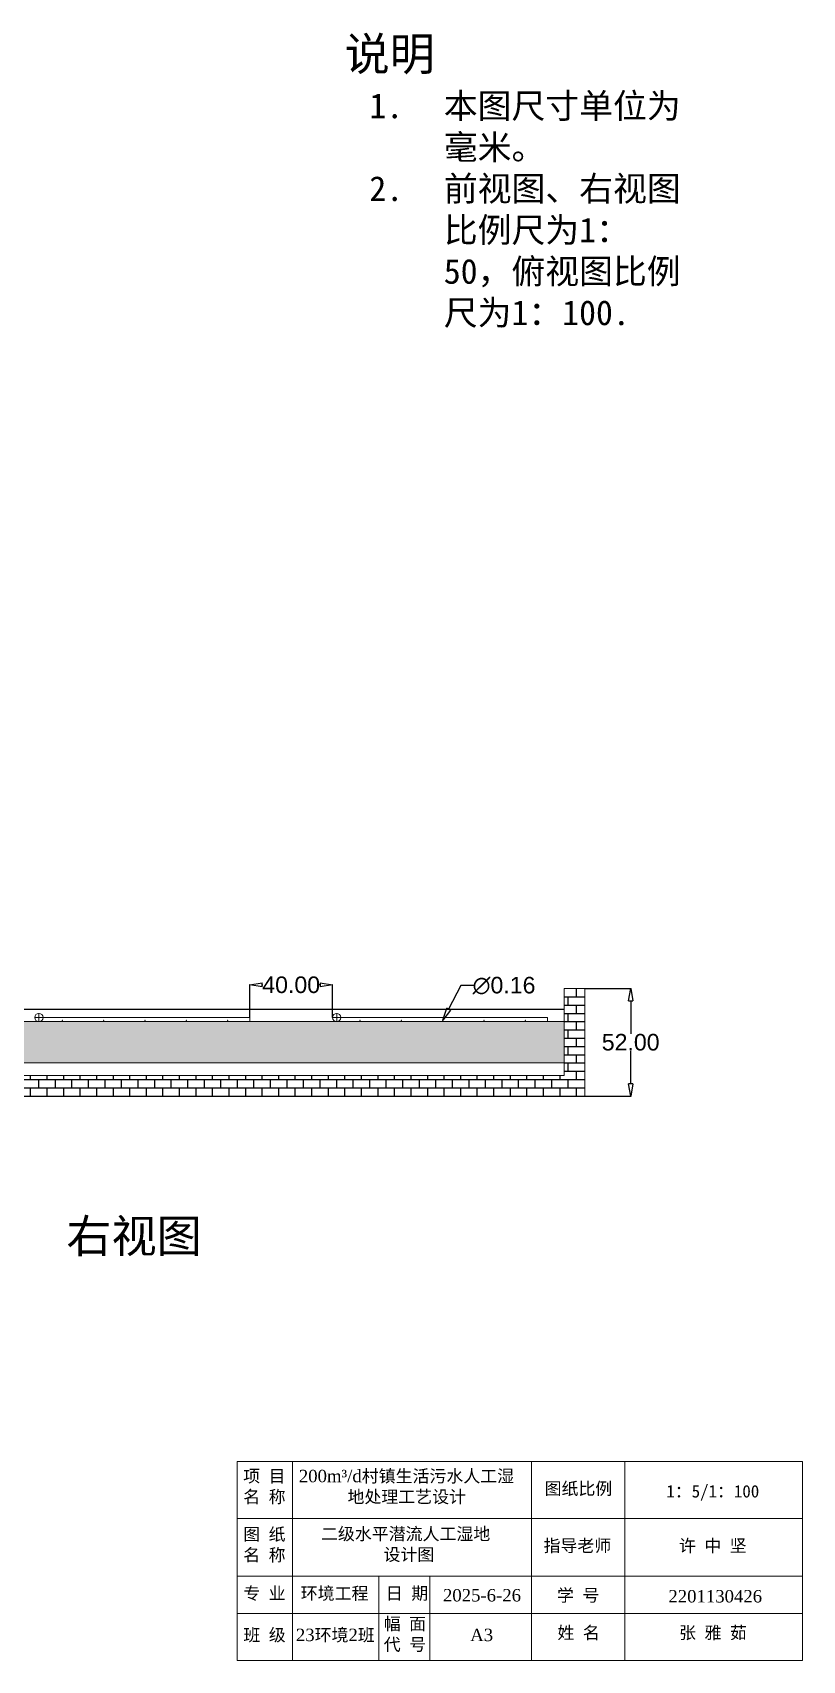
# Model space of a CAD drawing. Header units: inches. Extents: x -142 to 925, y -273 to 520.
# Drawn here: x 553 to 925, y -273 to 514 of the extents above; entities that cross this region are included whole.
import ezdxf

# ---------------------------------------------------------------- set-up
doc = ezdxf.new("R2010")
doc.units = ezdxf.units.IN
doc.header["$MEASUREMENT"] = 0
doc.layers.add('标注', color=7, linetype='Continuous')
doc.styles.get("Standard").update_dxf_attribs({"font": 'arial.ttf', "height": 8})
doc.dimstyles.new('副本 Standard', dxfattribs={"dimtxt": 8, "dimasz": 6, "dimexe": 0.18, "dimexo": 0.0625, "dimgap": 0.09, "dimtad": 0, "dimtih": 1, "dimtoh": 1, "dimzin": 0, "dimdsep": 46, "dimtxsty": 'Standard', "dimblk": 'CLOSEDBLANK', "dimcen": -0.09, "dimadec": 0, "dimazin": 0, "dimtfac": 1, "dimtofl": 0, "dimtmove": 1, "dimatfit": 3, "dimldrblk": 'CLOSEDBLANK', "dimfxl": 1, "dimtolj": 1, "dimtzin": 0, "dimarcsym": 0})

# ---------------------------------------------------------------- blocks, each defined once
blk = doc.blocks.new('_ClosedBlank')
at = {"color": 0, "linetype": 'ByBlock', "lineweight": -2}
for p, q in [((-1, 0.17), (0, 0)), ((-1, 0.17), (-1, -0.17)), ((0, 0), (-1, -0.17))]:
    blk.add_line(p, q, dxfattribs=at)
blk = doc.blocks.new('*D15')
at = {"layer": 'Defpoints', "color": 0, "transparency": 16777216}
for p in [(698, 53.76), (658, 38), (698, 38)]:
    blk.add_point(p, dxfattribs=at)
at = {"layer": '标注', "color": 0, "lineweight": -2, "transparency": 16777216}
for p, q in [((658, 38.06), (658, 53.94)), ((664, 53.76), (664.26, 53.76)), ((692, 53.76), (691.74, 53.76)), ((698, 38.06), (698, 53.94))]:
    blk.add_line(p, q, dxfattribs=at)
at = {"layer": '标注', "color": 0, "lineweight": -2, "transparency": 16777216, "xscale": 6, "yscale": 6, "zscale": 6, "rotation": 180}
blk.add_blockref('_ClosedBlank', (658, 53.76), dxfattribs=at)
at = {"layer": '标注', "color": 0, "lineweight": -2, "transparency": 16777216, "xscale": 6, "yscale": 6, "zscale": 6}
blk.add_blockref('_ClosedBlank', (698, 53.76), dxfattribs=at)
at = {"layer": '标注', "color": 0, "lineweight": 0, "transparency": 16777216, "insert": (678, 53.76), "char_height": 8, "attachment_point": 5}
blk.add_mtext('\\A1;40.00', dxfattribs=at)
blk = doc.blocks.new('*D17')
at = {"layer": 'Defpoints', "color": 0, "transparency": 16777216}
for p in [(751.24, 36.51), (751.32, 36.65)]:
    blk.add_point(p, dxfattribs=at)
at = {"layer": '标注', "color": 0, "lineweight": -2, "transparency": 16777216}
for p, q in [((760.09, 53.38), (754.11, 41.96)), ((766.09, 53.38), (760.09, 53.38)), ((751.19, 36.58), (751.37, 36.58)), ((751.28, 36.49), (751.28, 36.67))]:
    blk.add_line(p, q, dxfattribs=at)
at = {"layer": '标注', "color": 0, "lineweight": -2, "transparency": 16777216, "xscale": 6, "yscale": 6, "zscale": 6, "rotation": 242.3110292625501}
blk.add_blockref('_ClosedBlank', (751.32, 36.65), dxfattribs=at)
at = {"layer": '标注', "color": 0, "lineweight": 0, "transparency": 16777216, "insert": (780.92, 53.38), "char_height": 8, "attachment_point": 5}
blk.add_mtext('\\A1;∅0.16', dxfattribs=at)
blk = doc.blocks.new('*D18')
at = {"layer": 'Defpoints', "color": 0, "transparency": 16777216}
for p in [(820, 52), (842.17, 52), (820, 0)]:
    blk.add_point(p, dxfattribs=at)
at = {"layer": '标注', "color": 0, "lineweight": -2, "transparency": 16777216}
for p, q in [((820.06, 52), (842.35, 52)), ((842.17, 46), (842.17, 30.17)), ((842.17, 6), (842.17, 21.83)), ((820.06, 0), (842.35, 0))]:
    blk.add_line(p, q, dxfattribs=at)
at = {"layer": '标注', "color": 0, "lineweight": -2, "transparency": 16777216, "xscale": 6, "yscale": 6, "zscale": 6}
for p, rotation in [((842.17, 52), 90), ((842.17, 0), 270)]:
    blk.add_blockref('_ClosedBlank', p, dxfattribs=dict(at, rotation=rotation))
at = {"layer": '标注', "color": 0, "lineweight": 0, "transparency": 16777216, "insert": (842.17, 26), "char_height": 8, "attachment_point": 5}
blk.add_mtext('\\A1;52.00', dxfattribs=at)

msp = doc.modelspace()

# ---------------------------------------------------------------- hatches: boundary and pattern name
at = {"layer": '标注', "true_color": 0x636466, "transparency": 33554559}
h = msp.add_hatch(dxfattribs=at)
h.set_pattern_fill('GRAVEL', color=251, scale=40)
h.paths.add_polyline_path([(420, 376), (0, 376), (0, 356), (420, 356)])
h.paths.add_polyline_path([(810, 36), (410, 36), (410, 16), (810, 16)])
h = msp.add_hatch(dxfattribs=at)
h.set_pattern_fill('AR-B816', color=251, scale=0.5)
h.paths.add_polyline_path([(820, 52), (810, 52), (810, 42), (810, 10), (410, 10), (410, 36), (410, 42), (410, 52), (400, 52), (400, 0), (410, 0), (810, 0), (820, 0)])

# ---------------------------------------------------------------- linework, layer by layer
at = {"layer": '标注', "color": 0}
msp.add_line((410, 42), (810, 42), dxfattribs=at)
at = {"layer": '标注', "color": 0, "lineweight": 0}
for p, q in [((556, 38.18), (556, 40.09)), ((700, 38.18), (700, 40.09)), ((410, 36), (810, 36)), ((555.82, 38), (553.91, 38)), ((555.91, 38), (556.09, 38)), ((556, 37.91), (556, 38.09)), ((556, 37.82), (556, 35.91)), ((556.18, 38), (558.09, 38)), ((567.19, 36.58), (567.37, 36.58)), ((567.28, 36.49), (567.28, 36.67)), ((587.19, 36.58), (587.37, 36.58)), ((587.28, 36.49), (587.28, 36.67)), ((607.19, 36.58), (607.37, 36.58)), ((607.28, 36.49), (607.28, 36.67)), ((627.19, 36.58), (627.37, 36.58)), ((627.28, 36.49), (627.28, 36.67)), ((647.19, 36.58), (647.37, 36.58)), ((647.28, 36.49), (647.28, 36.67)), ((699.82, 38), (697.91, 38)), ((699.91, 38), (700.09, 38)), ((700, 37.91), (700, 38.09)), ((700, 37.82), (700, 35.91)), ((700.18, 38), (702.09, 38)), ((711.19, 36.58), (711.37, 36.58)), ((711.28, 36.49), (711.28, 36.67)), ((731.19, 36.58), (731.37, 36.58)), ((731.28, 36.49), (731.28, 36.67)), ((751.19, 36.58), (751.37, 36.58)), ((751.28, 36.49), (751.28, 36.67)), ((771.19, 36.58), (771.37, 36.58)), ((771.28, 36.49), (771.28, 36.67)), ((791.19, 36.58), (791.37, 36.58)), ((791.28, 36.49), (791.28, 36.67)), ((410, 16), (810, 16)), ((826.556, -176.664), (651.827, -176.664)), ((651.827, -176.664), (651.827, -272.809)), ((678.607, -176.664), (678.607, -232.133)), ((794.203, -176.664), (794.203, -272.809)), ((925.238, -176.664), (826.556, -176.664)), ((839.344, -176.664), (839.344, -204.214)), ((925.238, -272.809), (925.238, -176.664)), ((794.203, -204.214), (651.827, -204.214)), ((794.203, -204.214), (925.238, -204.214)), ((839.344, -204.214), (839.344, -272.809)), ((651.827, -232.133), (794.203, -232.133)), ((678.607, -232.133), (678.607, -272.809)), ((720.37, -232.133), (720.37, -272.809)), ((744.967, -232.133), (744.967, -272.809)), ((925.238, -232.133), (794.203, -232.133)), ((925.238, -250.131), (651.827, -250.131)), ((651.827, -272.809), (925.238, -272.809))]:
    msp.add_line(p, q, dxfattribs=at)
for points in [[(410, 42), (410, 52), (400, 52), (400, 0), (410, 0), (810, 0), (820, 0), (820, 52), (810, 52), (810, 42)], [(558, 38), (658, 38), (658, 36)], [(702, 38), (802, 38), (802, 36)]]:
    msp.add_lwpolyline(points, dxfattribs=at)
msp.add_lwpolyline([(820, 52), (810, 52), (810, 42), (810, 10), (410, 10), (410, 36), (410, 42), (410, 52), (400, 52), (400, 0), (410, 0), (810, 0), (820, 0), (820, 52)], close=True, dxfattribs=at)
for centre, radius in [((556, 38), 2), ((700, 38), 2), ((567.28, 36.58), 0.08), ((587.28, 36.58), 0.08), ((607.28, 36.58), 0.08), ((627.28, 36.58), 0.08), ((647.28, 36.58), 0.08), ((711.28, 36.58), 0.08), ((731.28, 36.58), 0.08), ((751.28, 36.58), 0.08), ((771.28, 36.58), 0.08), ((791.28, 36.58), 0.08)]:
    msp.add_circle(centre, radius, dxfattribs=at)

# ---------------------------------------------------------------- texts
at = {"layer": '标注', "color": 0, "lineweight": 0, "attachment_point": 1}
for s, width, heights, insert, char_height in [('{\\fSimSun|b0|i0|c134|p2;说明}', 45.98569, [0], (703.804, 511.806), 16), ('\\pi-36,l48,t48;{\\fSimSun|b0|i0|c134|p2;1.^I本图尺寸单位为毫米。\\P2.^I前视图、右视图比例尺为1：50，俯视图比例尺为1：100.}', 166.96437, [254.179], (703.804, 484.711), 12), ('{\\fSimSun|b0|i0|c134|p2;右视图}', 73.24116, [0], (569.3, -59.632), 16), ('{\\fSimSun|b0|i0|c134|p2;项 目\\P名 称}', 20.92842, [23.047], (654.81, -180.675), 6), ('\\pi-0.05256;{\\fTimes New Roman|b0|i0|c0|p18;200m³/d\\fSimSun|b0|i0|c134|p2;村镇生活污水人工湿\\P\\pi23.47542;地处理工艺设计}', 106.31397, [0], (681.76, -180.675), 6), ('\\pi6.3468;{\\fSimSun|b0|i0|c134|p2;图纸比例}', 45.14052, [0], (794.203, -186.728), 6), ('\\pi20.05334;{\\fSimSun|b0|i0|c134|p2;1：5/1：100}', 85.89439, [0], (839.344, -188.038), 6), ('{\\fSimSun|b0|i0|c134|p2;图 纸\\P名 称}', 24.94199, [0], (654.81, -208.802), 6), ('\\pi10.65419;{\\fSimSun|b0|i0|c134|p2;二级水平潜流人工湿地\\P\\pi40.88883;设计图}', 106.31397, [0], (681.76, -208.602), 6), ('\\pi5.844;{\\fSimSun|b0|i0|c134|p2;指导老师}', 45.14052, [0], (794.203, -214.312), 6), ('\\pi26.18742;{\\fSimSun|b0|i0|c134|p2;许 中 坚}', 85.89439, [0], (839.344, -214.312), 6), ('\\pi2.99893;{\\fSimSun|b0|i0|c134|p2;专 业}', 26.77999, [0], (651.827, -237.356), 6), ('\\pi4.03798;{\\fSimSun|b0|i0|c134|p2;环境工程}', 41.76311, [0], (678.607, -237.356), 6), ('\\pi1.5673;{\\fSimSun|b0|i0|c134|p2;日 期}', 22.20723, [0], (722.202, -237.356), 6), ('\\pi6.42995;{\\fTimes New Roman|b0|i0|c0|p18;2025-6-26}', 49.23626, [0], (744.967, -238.303), 6), ('\\pi12.36356;{\\fSimSun|b0|i0|c134|p2;学 号}', 45.14052, [0], (794.203, -238.303), 6), ('\\pi21.06472;{\\fTimes New Roman|b0|i0|c0|p18;2201130426}', 85.89439, [0], (839.344, -238.775), 6), ('{\\fSimSun|b0|i0|c134|p2;幅 面代 号}', 23.08186, [0], (722.76, -252.072), 6), ('\\pi3.08273;{\\fSimSun|b0|i0|c134|p2;班 级}', 26.77999, [0], (651.827, -257.47), 6), ('\\pi1.66178;{\\fTimes New Roman|b0|i0|c0|p18;23\\fSimSun|b0|i0|c134|p2;环境\\fTimes New Roman|b0|i0|c0|p18;2\\fSimSun|b0|i0|c134|p2;班}', 41.76311, [0], (678.607, -257.47), 6), ('\\pi19.60659;{\\fTimes New Roman|b0|i0|c0|p18;A3}', 49.23626, [0], (744.967, -257.47), 6), ('\\pi12.56468;{\\fSimSun|b0|i0|c134|p2;姓 名}', 45.14052, [0], (794.203, -256.369), 6), ('\\pi26.27122;{\\fSimSun|b0|i0|c134|p2;张 雅 茹}', 85.89439, [0], (839.344, -256.369), 6)]:
    msp.add_mtext_dynamic_manual_height_columns(s, width=width, gutter_width=40, heights=heights, dxfattribs=dict(at, insert=insert, char_height=char_height))

# ---------------------------------------------------------------- dimensions: what is measured, and where the dimension line sits
at = {"layer": '标注', "color": 0, "lineweight": 0}
for p1, p2, distance, picture, middle in [((658, 38), (698, 38), 15.757, '*D15', (678, 53.757)), ((820, 0), (820, 52), -22.166, '*D18', (842.166, 26))]:
    dim = msp.add_aligned_dim(p1=p1, p2=p2, distance=distance, dimstyle='副本 Standard', dxfattribs=at)
    dim.commit()
    dim.dimension.update_dxf_attribs({"geometry": picture, "text_midpoint": middle})
dim = msp.add_diameter_dim_2p(p1=(751.243, 36.509), p2=(751.317, 36.651), dimstyle='副本 Standard', dxfattribs=at)
dim.commit()
dim.dimension.update_dxf_attribs({"geometry": '*D17', "text_midpoint": (760.094, 53.377), "dimtype": 163})

doc.saveas('drawing.dxf')
